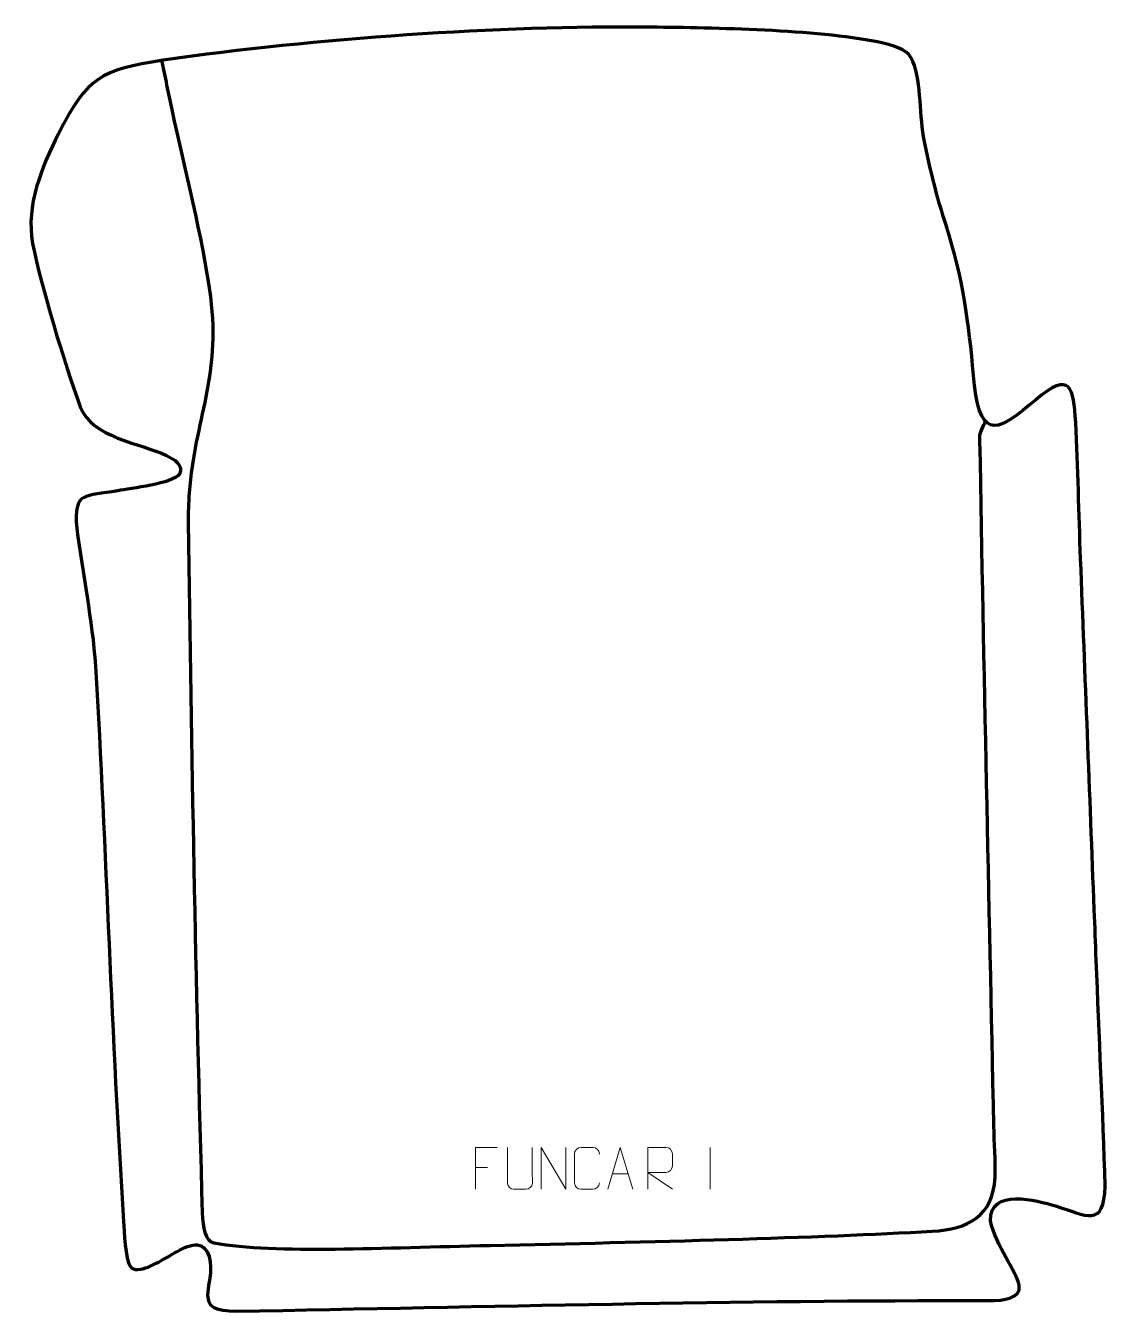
# Model space of a CAD drawing. Header units: millimetres. Extents: x 933 to 1578, y 55 to 822.
import ezdxf

# ---------------------------------------------------------------- set-up
doc = ezdxf.new("R2010")
doc.units = ezdxf.units.MM
doc.header["$MEASUREMENT"] = 0
doc.layers.add('layer 2', color=7, linetype='Continuous')
doc.layers.add('layer 3', color=7, linetype='Continuous')

msp = doc.modelspace()

# ---------------------------------------------------------------- linework, layer by layer
at = {"layer": 'layer 2', "color": 142, "lineweight": 158}
msp.add_open_spline([(1014.5405, 801.5236), (1016.5927, 791.7682), (1018.6449, 782.0128), (1020.6972, 772.2574), (1020.6972, 772.2574), (1028.4719, 735.8074), (1038.8047, 697.0596), (1043.7249, 660.3509), (1043.7249, 660.3509), (1050.0549, 613.1232), (1034.3493, 587.4908), (1031.0806, 543.4157), (1031.0806, 543.4157), (1030.635, 537.4073), (1030.4715, 531.5085), (1030.4557, 525.486), (1030.4557, 525.486), (1032.4301, 388.6728), (1034.7219, 250.3129), (1038.8978, 113.6672), (1038.8978, 113.6672), (1039.1596, 105.1036), (1040.5687, 96.5904), (1045.7594, 95.682), (1045.7594, 95.682), (1083.1716, 89.1346), (1146.6322, 92.9019), (1210.7232, 94.2319), (1210.7232, 94.2319), (1305.5047, 96.1989), (1407.3763, 98.8207), (1474.7153, 102.6547), (1474.7153, 102.6547), (1495.9154, 103.8617), (1511.198, 111.6093), (1512.2415, 134.7401), (1512.2415, 134.7401), (1512.696, 144.814), (1511.7933, 155.4276), (1511.5397, 165.5581), (1511.5397, 165.5581), (1508.7029, 301.8639), (1505.5607, 438.1627), (1503.2543, 574.4791), (1503.2543, 574.4791), (1503.2374, 575.482), (1503.1886, 576.5969), (1503.2134, 577.5939), (1503.2134, 577.5939), (1503.3457, 579.7105), (1506.5673, 586.1038), (1506.5673, 586.1038)], degree=3, knots=[0, 0, 0, 0, 0.07142857, 0.07142857, 0.07142857, 0.07142857, 0.14285714, 0.14285714, 0.14285714, 0.14285714, 0.21428571, 0.21428571, 0.21428571, 0.21428571, 0.28571429, 0.28571429, 0.28571429, 0.28571429, 0.35714286, 0.35714286, 0.35714286, 0.35714286, 0.42857143, 0.42857143, 0.42857143, 0.42857143, 0.5, 0.5, 0.5, 0.5, 0.57142857, 0.57142857, 0.57142857, 0.57142857, 0.64285714, 0.64285714, 0.64285714, 0.64285714, 0.71428571, 0.71428571, 0.71428571, 0.71428571, 0.78571429, 0.78571429, 0.78571429, 0.78571429, 0.85714286, 0.85714286, 0.85714286, 0.85714286, 1, 1, 1, 1], dxfattribs=at)
at = {"layer": 'layer 2', "color": 250, "lineweight": 9}
for points, knots in [([(1214.9893, 152.6392), (1214.9893, 152.6392), (1202.1153, 152.6392), (1202.1153, 152.6392), (1202.1153, 152.6392), (1202.1153, 152.6392), (1202.1153, 127.6856), (1202.1153, 127.6856)], [0, 0, 0, 0, 0.33333333, 0.33333333, 0.33333333, 0.33333333, 1, 1, 1, 1]), ([(1235.8795, 152.6434), (1235.8791, 147.1039), (1235.9749, 136.9021), (1235.9753, 131.3617), (1235.9753, 131.3617), (1235.8355, 129.1222), (1234.1583, 127.696), (1232.0106, 127.6855), (1232.0106, 127.6855), (1229.6787, 127.6859), (1227.3468, 127.6859), (1225.0153, 127.6855), (1225.0153, 127.6855), (1223.0903, 127.584), (1221.1182, 129.4005), (1221.1294, 131.345), (1221.1294, 131.345), (1221.1297, 136.9069), (1221.2251, 147.0823), (1221.2247, 152.6434)], [0, 0, 0, 0, 0.16666667, 0.16666667, 0.16666667, 0.16666667, 0.33333333, 0.33333333, 0.33333333, 0.33333333, 0.5, 0.5, 0.5, 0.5, 0.66666667, 0.66666667, 0.66666667, 0.66666667, 1, 1, 1, 1]), ([(1241.2249, 127.6857), (1241.2249, 127.6857), (1241.2249, 152.6392), (1241.2249, 152.6392), (1241.2249, 152.6392), (1241.2249, 152.6392), (1255.8797, 127.6857), (1255.8797, 127.6857), (1255.8797, 127.6857), (1255.8797, 127.6857), (1255.8797, 152.6392), (1255.8797, 152.6392)], [0, 0, 0, 0, 0.25, 0.25, 0.25, 0.25, 0.5, 0.5, 0.5, 0.5, 1, 1, 1, 1]), ([(1275.9753, 131.5034), (1275.8355, 129.18), (1274.1583, 127.7004), (1272.0106, 127.6896), (1272.0106, 127.6896), (1269.6787, 127.69), (1267.3468, 127.69), (1265.0153, 127.6896), (1265.0153, 127.6896), (1263.0903, 127.5842), (1261.1182, 129.4687), (1261.1294, 131.486), (1261.1294, 131.486), (1261.1298, 137.2561), (1261.1298, 143.0258), (1261.1294, 148.7951), (1261.1294, 148.7951), (1261.1336, 150.9332), (1262.8803, 152.6524), (1265.0327, 152.6389), (1265.0327, 152.6389), (1267.3584, 152.6389), (1269.6845, 152.6389), (1272.0106, 152.6389), (1272.0106, 152.6389), (1273.9572, 152.6744), (1275.9486, 151.1829), (1275.9753, 148.7453)], [0, 0, 0, 0, 0.125, 0.125, 0.125, 0.125, 0.25, 0.25, 0.25, 0.25, 0.375, 0.375, 0.375, 0.375, 0.5, 0.5, 0.5, 0.5, 0.625, 0.625, 0.625, 0.625, 0.75, 0.75, 0.75, 0.75, 1, 1, 1, 1]), ([(1281.0818, 127.6857), (1281.0818, 127.6857), (1288.4528, 152.6392), (1288.4528, 152.6392), (1288.4528, 152.6392), (1288.4528, 152.6392), (1296.0227, 127.6857), (1296.0227, 127.6857)], [0, 0, 0, 0, 0.33333333, 0.33333333, 0.33333333, 0.33333333, 1, 1, 1, 1]), ([(1304.9058, 127.6857), (1304.9058, 127.6857), (1304.9058, 152.6392), (1304.9058, 152.6392), (1304.9058, 152.6392), (1308.5006, 152.6392), (1312.0961, 152.6392), (1315.6913, 152.6392), (1315.6913, 152.6392), (1318.0166, 152.6015), (1319.5739, 151.1115), (1319.5698, 148.7451), (1319.5698, 148.7451), (1319.5694, 146.7096), (1319.5694, 143.6502), (1319.5698, 141.6142), (1319.5698, 141.6142), (1319.5633, 139.7387), (1317.751, 137.7969), (1315.7415, 137.7778), (1315.7415, 137.7778), (1315.7415, 137.7778), (1304.9058, 137.7778), (1304.9058, 137.7778), (1304.9058, 137.7778), (1304.9058, 137.7778), (1319.5605, 127.6857), (1319.5605, 127.6857)], [0, 0, 0, 0, 0.125, 0.125, 0.125, 0.125, 0.25, 0.25, 0.25, 0.25, 0.375, 0.375, 0.375, 0.375, 0.5, 0.5, 0.5, 0.5, 0.625, 0.625, 0.625, 0.625, 0.75, 0.75, 0.75, 0.75, 1, 1, 1, 1])]:
    msp.add_open_spline(points, degree=3, knots=knots, dxfattribs=at)
for points in [[(1342.2379, 152.6495), (1342.2379, 152.6495), (1342.2379, 127.6754), (1342.2379, 127.6754)], [(1202.1153, 140.7595), (1202.1153, 140.7595), (1209.2834, 140.7595), (1209.2834, 140.7595)], [(1283.8044, 136.9351), (1283.8044, 136.9351), (1293.3001, 136.9351), (1293.3001, 136.9351)]]:
    msp.add_open_spline(points, degree=3, dxfattribs=at)
at = {"layer": 'layer 3', "color": 242, "lineweight": 158}
msp.add_open_spline([(937.5513, 692.2578), (933.457, 715.5897), (942.92, 737.256), (952.9544, 757.804), (952.9544, 757.804), (970.3694, 791.4491), (978.0879, 796.0314), (1015.5058, 801.6698), (1015.5058, 801.6698), (1106.921, 814.8074), (1214.9583, 822.2851), (1306.9451, 821.3816), (1306.9451, 821.3816), (1344.4038, 821.0137), (1405.1134, 819.9191), (1442.1168, 812.583), (1442.1168, 812.583), (1451.215, 810.7793), (1459.397, 808.182), (1462.0371, 803.2835), (1462.0371, 803.2835), (1468.3953, 791.4861), (1467.0006, 770.4539), (1469.6169, 756.2357), (1469.6169, 756.2357), (1473.6413, 734.7387), (1478.1303, 718.0795), (1484.8249, 697.3123), (1484.8249, 697.3123), (1494.2925, 666.258), (1497.1112, 639.6487), (1499.9592, 607.6036), (1499.9592, 607.6036), (1504.1621, 573.516), (1514.9412, 580.7372), (1536.5661, 598.9716), (1536.5661, 598.9716), (1557.5254, 616.6449), (1559.2375, 606.266), (1560.4067, 585.4815), (1560.4067, 585.4815), (1561.817, 558.5585), (1562.2916, 531.132), (1563.3438, 504.1049), (1563.3438, 504.1049), (1566.0648, 434.2164), (1568.7855, 364.328), (1571.5062, 294.4395), (1571.5062, 294.4395), (1571.8948, 284.4554), (1572.2835, 274.4714), (1572.6722, 264.4873), (1572.6722, 264.4873), (1574.4272, 219.539), (1576.5848, 174.548), (1578.0826, 129.5991), (1578.0826, 129.5991), (1577.1136, 104.1683), (1567.0793, 111.9949), (1548.301, 117.789), (1548.301, 117.789), (1537.5995, 121.0483), (1508.5862, 128.6468), (1509.5197, 108.8741), (1509.5197, 108.8741), (1512.46, 94.3479), (1525.3117, 78.2909), (1526.6776, 70.4127), (1526.6776, 70.4127), (1528.0402, 62.5532), (1517.6886, 61.2687), (1508.5724, 61.2839), (1508.5724, 61.2839), (1358.5477, 61.5313), (1208.8928, 57.6749), (1058.9138, 54.871), (1058.9138, 54.871), (1047.855, 55.3405), (1040.4781, 56.014), (1042.3676, 68.4484), (1042.3676, 68.4484), (1043.4933, 75.8561), (1046.1478, 86.857), (1039.7192, 92.8327), (1039.7192, 92.8327), (1034.1405, 98.0184), (1022.8333, 89.821), (1017.3891, 86.8462), (1017.3891, 86.8462), (1013.1518, 84.5309), (1000.0594, 76.1593), (995.9913, 81.5499), (995.9913, 81.5499), (992.7969, 85.7829), (992.3143, 102.9807), (991.943, 108.412), (991.943, 108.412), (984.579, 218.8908), (981.645, 329.5305), (975.1484, 440.023), (975.1484, 440.023), (973.0974, 468.1572), (967.4837, 494.5657), (963.9662, 522.2823), (963.9662, 522.2823), (961.7168, 544.8144), (968.836, 540.9932), (988.5192, 544.7048), (988.5192, 544.7048), (995.8816, 546.0446), (1021.4348, 549.0649), (1025.3669, 554.5296), (1025.3669, 554.5296), (1027.7452, 560.2528), (1022.1263, 563.4454), (1017.6057, 565.7345), (1017.6057, 565.7345), (1001.761, 573.0956), (972.6244, 576.509), (965.9867, 594.8352), (965.9867, 594.8352), (956.2467, 621.7269), (943.0022, 665.4277), (937.5513, 692.2578)], degree=3, knots=[0, 0, 0, 0, 0.03125, 0.03125, 0.03125, 0.03125, 0.0625, 0.0625, 0.0625, 0.0625, 0.09375, 0.09375, 0.09375, 0.09375, 0.125, 0.125, 0.125, 0.125, 0.15625, 0.15625, 0.15625, 0.15625, 0.1875, 0.1875, 0.1875, 0.1875, 0.21875, 0.21875, 0.21875, 0.21875, 0.25, 0.25, 0.25, 0.25, 0.28125, 0.28125, 0.28125, 0.28125, 0.3125, 0.3125, 0.3125, 0.3125, 0.34375, 0.34375, 0.34375, 0.34375, 0.375, 0.375, 0.375, 0.375, 0.40625, 0.40625, 0.40625, 0.40625, 0.4375, 0.4375, 0.4375, 0.4375, 0.46875, 0.46875, 0.46875, 0.46875, 0.5, 0.5, 0.5, 0.5, 0.53125, 0.53125, 0.53125, 0.53125, 0.5625, 0.5625, 0.5625, 0.5625, 0.59375, 0.59375, 0.59375, 0.59375, 0.625, 0.625, 0.625, 0.625, 0.65625, 0.65625, 0.65625, 0.65625, 0.6875, 0.6875, 0.6875, 0.6875, 0.71875, 0.71875, 0.71875, 0.71875, 0.75, 0.75, 0.75, 0.75, 0.78125, 0.78125, 0.78125, 0.78125, 0.8125, 0.8125, 0.8125, 0.8125, 0.84375, 0.84375, 0.84375, 0.84375, 0.875, 0.875, 0.875, 0.875, 0.90625, 0.90625, 0.90625, 0.90625, 0.9375, 0.9375, 0.9375, 0.9375, 1, 1, 1, 1], dxfattribs=at)

doc.saveas('drawing.dxf')
